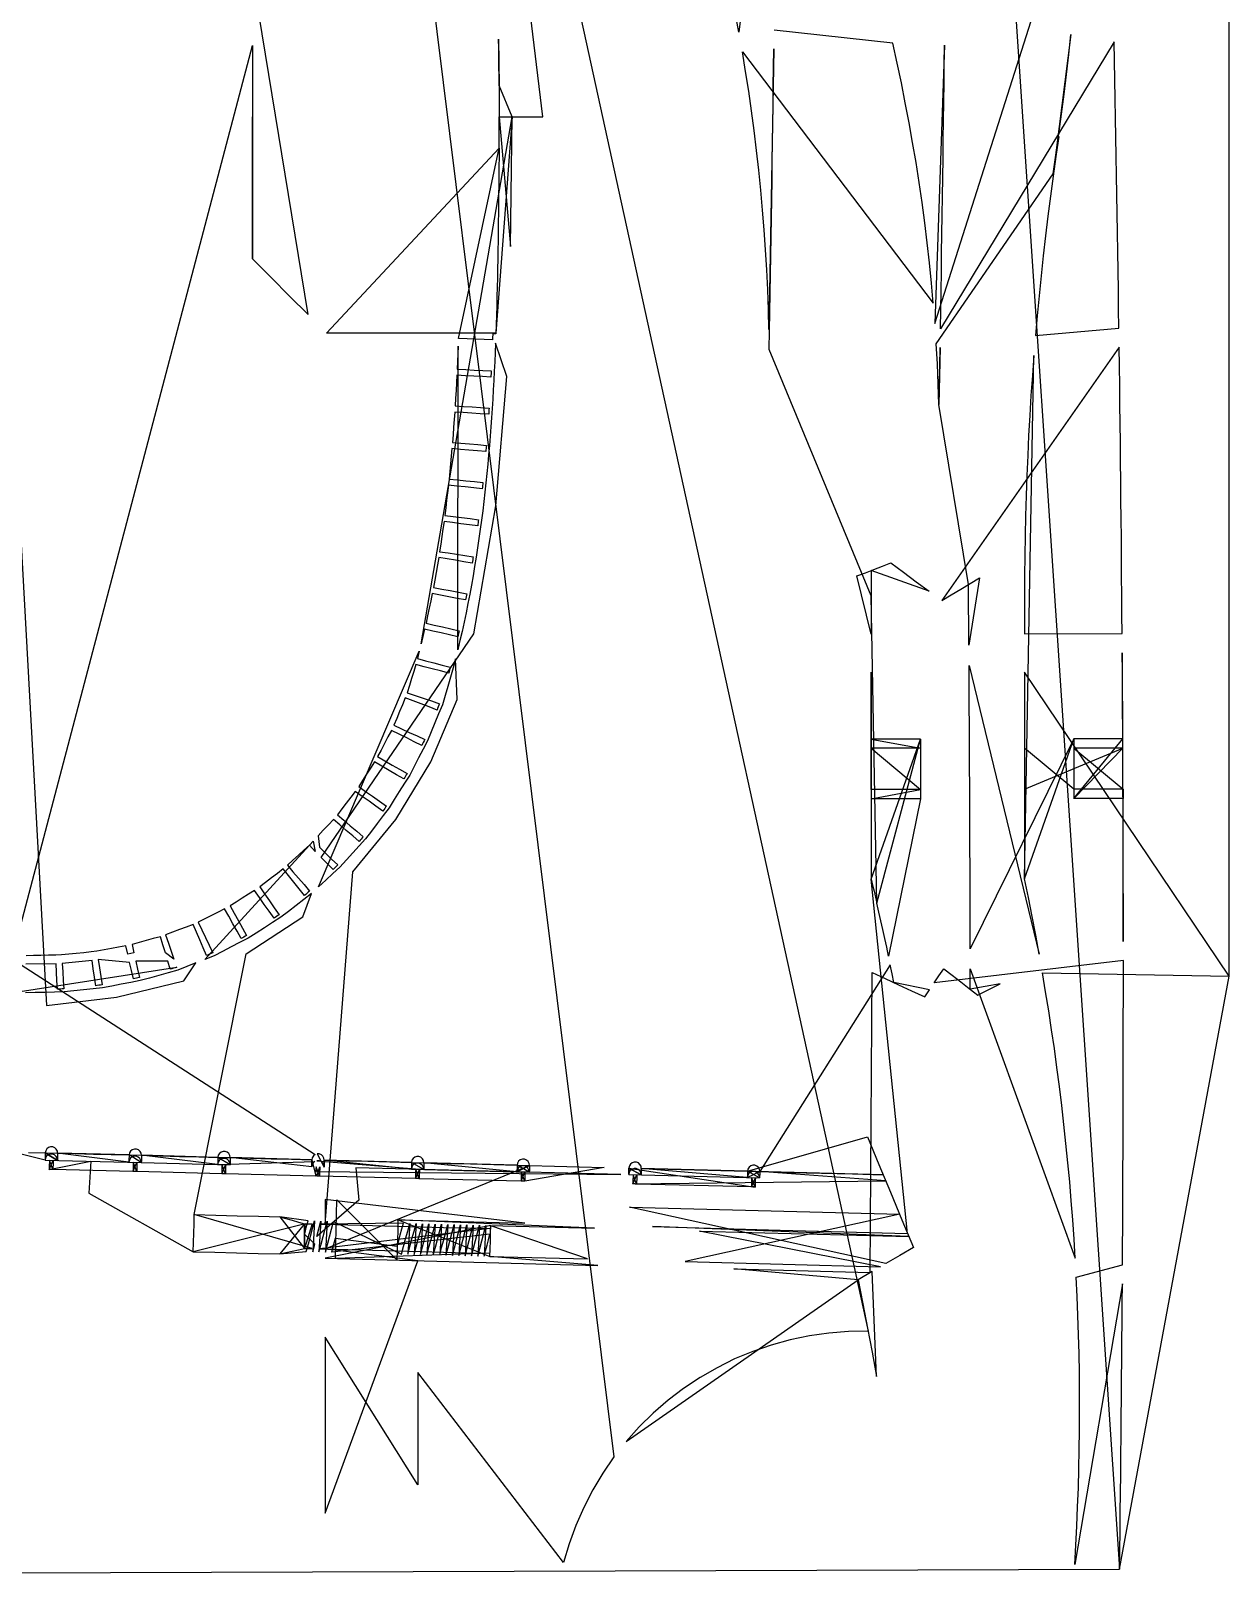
# Model space of a CAD drawing. Header units: metres. Extents: x 0 to 398, y 0 to 500.
# Drawn here: x 203.7 to 397.6, y 0 to 249.8 of the extents above; entities that cross this region are included whole.
import ezdxf

# ---------------------------------------------------------------- set-up
doc = ezdxf.new("R2010")
doc.units = ezdxf.units.M

msp = doc.modelspace()

# ---------------------------------------------------------------- linework, layer by layer
at = {"layer": 'BODY_OUTLINE', "color": 1}
msp.add_lwpolyline([(397.57, 96.87), (397.57, 499.6), (110.63, 499.6), (3.5, 469.86), (0, 409.86), (0, 61.95), (1.53, 22.27), (2.41, 7.13), (85.91, 0), (379.85, 0.97)], close=True, dxfattribs=at)
at = {"layer": 'BODY_POINTS', "color": 7}
for points in [[(347.62, 483.1), (379.85, 0.97), (379.89, 4.05), (379.93, 7.13), (379.96, 10.2), (380, 13.28), (380.03, 16.35), (380.06, 19.43), (380.09, 22.51), (380.12, 25.58), (380.15, 28.66), (380.18, 31.74), (380.2, 34.81), (380.23, 37.89), (380.25, 40.97), (380.27, 44.04), (380.29, 47.12), (372.6, 1.74), (372.77, 4.83), (372.93, 7.93), (373.06, 11.02), (373.17, 14.12), (373.26, 17.21), (373.32, 20.31), (373.36, 23.41), (373.38, 26.5), (373.37, 29.6), (373.34, 32.7), (373.29, 35.8), (373.21, 38.89), (373.11, 41.99), (372.99, 45.09), (372.84, 48.18), (380.31, 50.2), (380.33, 53.27), (380.35, 56.35), (380.36, 59.42), (380.38, 62.5), (380.39, 65.58), (380.4, 68.65), (380.42, 71.73), (380.42, 74.81), (380.43, 77.88), (380.44, 80.96), (380.45, 84.04), (380.45, 87.11), (380.45, 90.19), (380.46, 93.27), (380.46, 96.34), (380.46, 99.42), (349.86, 95.81), (350.62, 96.95), (351.38, 98.1), (351.38, 98.1), (352.76, 97.03), (354.13, 95.96), (355.51, 94.89), (356.88, 93.82), (356.88, 93.82), (357.8, 94.28), (358.71, 94.74), (359.63, 95.2), (360.54, 95.65), (355.66, 94.77), (355.66, 98.05), (372.67, 51.27), (372.48, 54.36), (372.27, 57.45), (372.03, 60.54), (371.77, 63.63), (371.48, 66.71), (371.17, 69.8), (370.84, 72.88), (370.49, 75.95), (370.11, 79.03), (369.71, 82.1), (369.29, 85.17), (368.84, 88.23), (368.38, 91.3), (367.88, 94.35), (367.37, 97.41), (397.57, 96.87), (364.45, 146.09), (364.45, 139.93), (364.45, 133.77), (364.45, 127.11), (364.45, 123.49), (364.45, 119.86), (364.45, 116.24), (364.45, 112.62), (372.45, 135.26), (372.45, 133.22), (372.45, 131.18), (372.45, 129.15), (372.45, 127.11), (372.45, 127.11), (372.45, 126.74), (372.45, 126.36), (372.45, 125.99), (372.45, 125.62), (380.37, 133.77), (378.39, 133.77), (376.41, 133.77), (374.43, 133.77), (372.45, 133.77), (380.4, 127.11), (378.41, 127.11), (376.43, 127.11), (374.44, 127.11), (372.45, 127.11), (364.45, 133.77), (364.45, 132.1), (364.45, 130.44), (364.45, 128.77), (364.45, 127.11), (380.37, 133.77), (380.35, 136.86), (380.34, 139.95), (380.32, 143.04), (380.3, 146.13), (380.28, 149.21), (380.45, 102.5), (380.45, 105.57), (380.45, 108.65), (380.44, 111.73), (380.44, 114.8), (380.43, 117.88), (380.42, 120.96), (380.41, 124.03), (380.4, 127.11), (380.4, 125.62), (378.42, 125.62), (376.43, 125.62), (374.44, 125.62), (372.45, 125.62), (380.36, 135.26), (378.38, 135.26), (376.41, 135.26), (374.43, 135.26), (372.45, 135.26), (355.65, 101.32), (355.65, 104.59), (355.65, 107.87), (355.64, 111.14), (355.64, 114.41), (355.63, 117.69), (355.62, 120.96), (355.61, 124.23), (355.59, 127.5), (355.58, 130.78), (355.57, 134.05), (355.55, 137.32), (355.53, 140.6), (355.51, 143.87), (355.49, 147.14), (366.83, 100.46), (366.27, 103.51), (365.69, 106.55), (365.08, 109.59), (364.45, 112.62), (365.97, 197.27), (365.73, 194.04), (365.5, 190.8), (365.31, 187.57), (365.13, 184.33), (364.97, 181.09), (364.83, 177.85), (364.72, 174.61), (364.62, 171.37), (364.55, 168.13), (364.5, 164.89), (364.46, 161.65), (364.45, 158.4), (364.45, 158.4), (364.45, 152.25), (380.26, 152.3), (380.23, 155.39), (380.21, 158.48), (380.18, 161.57), (380.16, 164.66), (380.13, 167.75), (380.1, 170.84), (380.07, 173.93), (380.04, 177.01), (380, 180.1), (379.97, 183.19), (379.93, 186.28), (379.9, 189.37), (379.86, 192.46), (379.82, 195.55), (379.78, 198.64), (351.08, 157.65), (351.08, 157.65), (352.6, 158.56), (354.13, 159.48), (355.66, 160.39), (357.18, 161.31), (355.47, 150.42), (355.44, 153.69), (355.42, 156.96), (355.39, 160.24), (350.62, 189.38), (350.68, 192.44), (350.74, 195.5), (350.79, 198.56), (350.62, 189.38), (350.51, 192.65), (350.36, 195.93), (350.17, 199.2), (369.1, 226.7), (369.57, 229.91), (370.02, 233.12), (370.45, 236.33), (370.86, 239.55), (371.25, 242.77), (371.62, 245.99), (371.96, 249.21), (369.1, 226.7), (369.33, 228.2), (369.55, 229.7), (369.78, 231.2), (370, 232.7), (370, 232.7), (369.53, 229.49), (369.08, 226.28), (368.65, 223.06), (368.24, 219.85), (367.86, 216.63), (367.49, 213.41), (367.14, 210.18), (366.82, 206.96), (366.51, 203.73), (366.23, 200.5), (379.74, 201.72), (379.69, 204.81), (379.65, 207.9), (379.6, 210.99), (379.56, 214.08), (379.51, 217.17), (379.46, 220.26), (379.41, 223.34), (379.36, 226.43), (379.3, 229.52), (379.25, 232.61), (379.19, 235.7), (379.14, 238.79), (379.08, 241.87), (379.02, 244.96), (378.96, 248.05), (350.85, 201.62), (350.9, 204.68), (350.95, 207.73), (351, 210.79), (351.05, 213.85), (351.1, 216.91), (351.15, 219.97), (351.19, 223.03), (351.24, 226.09), (351.28, 229.15), (351.32, 232.21), (351.37, 235.27), (351.41, 238.33), (351.44, 241.39), (351.48, 244.45), (351.52, 247.51), (349.95, 202.47), (377.65, 289.6)], [(186.44, 450.47), (206.17, 92.14), (217.51, 93.48), (217.51, 93.48), (228.41, 96.11), (230.36, 99.03), (228.9, 98.45), (227.43, 97.88), (227.43, 97.88), (225.9, 97.45), (224.38, 97.02), (222.86, 96.59), (221.33, 96.17), (221.33, 96.17), (219.82, 95.87), (218.3, 95.58), (216.79, 95.29), (215.27, 95), (215.27, 95), (213.72, 94.83), (212.16, 94.67), (210.6, 94.51), (209.04, 94.34), (209.04, 94.34), (207.48, 94.31), (205.92, 94.27), (204.36, 94.24), (202.8, 94.2)], [(253.56, 430.58), (339.14, 39.45), (335.96, 39.4), (332.8, 39.15), (329.65, 38.71), (326.54, 38.06), (323.48, 37.22), (320.48, 36.18), (317.55, 34.96), (314.7, 33.55), (311.95, 31.97), (309.3, 30.21), (306.77, 28.29), (304.37, 26.21), (302.11, 23.98), (299.99, 21.62), (337.55, 47.79), (338.29, 43.88), (339.04, 39.97), (339.78, 36.05), (340.53, 32.14), (339.78, 49.1), (337.55, 47.79), (317.44, 49.52), (339.5, 48.94), (339.78, 97.49), (341.92, 96.49), (344.05, 95.5), (346.19, 94.51), (348.33, 93.52), (348.33, 93.52), (349.09, 94.66), (343.29, 95.85), (343.02, 97.28), (342.74, 98.71), (321.62, 65.29), (321.57, 65.63), (321.41, 65.93), (321.15, 66.16), (320.82, 66.29), (320.48, 66.3), (320.15, 66.19), (319.88, 65.97), (319.69, 65.68), (319.63, 65.34), (302.45, 65.79), (302.4, 66.13), (302.23, 66.44), (301.97, 66.67), (301.65, 66.79), (301.3, 66.8), (300.97, 66.69), (300.7, 66.48), (300.52, 66.18), (300.45, 65.84), (302.42, 64.74), (302.37, 65.08), (302.2, 65.39), (301.94, 65.62), (301.62, 65.75), (301.27, 65.75), (300.94, 65.64), (300.67, 65.43), (300.49, 65.13), (300.42, 64.79), (321.6, 64.26), (321.55, 64.61), (321.38, 64.91), (321.12, 65.14), (320.8, 65.27), (320.45, 65.28), (320.12, 65.17), (319.85, 64.95), (319.67, 64.65), (319.6, 64.31), (321.62, 65.29), (321.62, 65.03), (321.61, 64.77), (321.6, 64.52), (321.6, 64.26), (319.63, 65.34), (319.62, 65.08), (319.61, 64.83), (319.61, 64.57), (319.6, 64.31), (302.45, 65.79), (302.44, 65.53), (302.44, 65.26), (302.43, 65), (302.42, 64.74), (300.45, 65.84), (300.44, 65.58), (300.44, 65.31), (300.43, 65.05), (300.42, 64.79), (300.45, 65.84), (320.86, 62.78), (320.71, 62.79), (320.56, 62.79), (320.41, 62.79), (320.26, 62.8), (320.9, 64.28), (320.89, 63.91), (320.88, 63.53), (320.87, 63.16), (320.86, 62.78), (320.3, 64.3), (320.29, 63.92), (320.28, 63.55), (320.27, 63.17), (320.26, 62.8), (301.68, 63.26), (301.53, 63.26), (301.38, 63.27), (301.23, 63.27), (301.08, 63.27), (301.72, 64.76), (301.71, 64.38), (301.7, 64.01), (301.69, 63.63), (301.68, 63.26), (301.12, 64.77), (301.11, 64.4), (301.1, 64.02), (301.09, 63.65), (301.08, 63.27), (342.02, 63.76), (321.62, 65.29), (326.62, 65.15), (331.61, 65.02), (336.6, 64.89), (341.6, 64.76), (302.45, 65.79), (306.74, 65.68), (311.04, 65.56), (315.33, 65.45), (319.63, 65.34), (339.04, 70.91), (340.9, 66.43), (342.77, 61.96), (344.63, 57.49), (346.49, 53.01), (346.49, 53.01), (344.26, 51.71), (342.02, 50.4), (300.51, 59.5), (344.26, 58.37), (309.55, 50.72), (325.35, 50.31), (341.14, 49.89), (311.86, 55.66), (328.81, 55.22), (345.76, 54.77), (304.25, 56.37), (324.9, 55.82), (345.55, 55.28), (339.65, 112.6), (339.88, 111.62), (340.11, 110.64), (340.34, 109.66), (340.58, 108.68), (347.65, 135.24), (345.65, 135.24), (343.65, 135.24), (341.65, 135.24), (339.65, 135.24), (347.65, 133.75), (345.65, 133.75), (343.65, 133.75), (341.65, 133.75), (339.65, 133.75), (347.65, 127.09), (345.65, 127.09), (343.65, 127.09), (341.65, 127.09), (339.65, 127.09), (339.65, 146.07), (339.65, 139.91), (339.65, 133.75), (339.65, 127.09), (339.65, 123.47), (339.65, 119.85), (339.65, 116.22), (339.65, 112.6), (347.65, 135.24), (347.65, 133.2), (347.65, 131.17), (347.65, 129.13), (347.65, 127.09), (347.65, 125.6), (345.65, 125.6), (343.65, 125.6), (341.65, 125.6), (339.65, 125.6), (347.65, 127.09), (347.65, 126.72), (347.65, 126.35), (347.65, 125.97), (347.65, 125.6), (342.45, 100.14), (342.16, 101.57), (341.85, 102.99), (341.54, 104.42), (341.23, 105.84), (340.9, 107.26), (340.58, 108.68), (339.65, 158.39), (339.65, 152.23), (337.34, 161.62), (338.71, 162.15), (340.08, 162.68), (341.46, 163.22), (342.83, 163.75), (342.83, 163.75), (344.89, 162.23), (346.95, 160.7), (349.02, 159.17), (339.67, 162.52), (339.67, 162.06), (339.66, 161.6), (339.66, 161.15), (339.66, 160.69), (339.66, 160.23), (339.65, 159.77), (339.65, 159.31), (339.65, 158.85), (339.65, 158.39), (323.14, 198.24), (323.14, 198.24), (323.2, 201.28), (323.25, 204.32), (323.31, 207.36), (323.36, 210.4), (323.41, 213.45), (323.46, 216.49), (323.51, 219.53), (323.56, 222.57), (323.6, 225.61), (323.65, 228.65), (323.69, 231.69), (323.73, 234.73), (323.77, 237.77), (323.81, 240.81), (323.85, 243.85), (323.89, 246.89), (323.1, 201.47), (323.01, 204.7), (322.9, 207.93), (322.75, 211.15), (322.56, 214.38), (322.34, 217.6), (322.08, 220.82), (321.79, 224.03), (321.47, 227.25), (321.11, 230.45), (320.72, 233.66), (320.29, 236.86), (319.83, 240.06), (319.33, 243.25), (318.8, 246.43), (349.69, 205.74), (349.4, 209), (349.07, 212.26), (348.71, 215.52), (348.31, 218.77), (347.88, 222.02), (347.41, 225.26), (346.9, 228.5), (346.36, 231.73), (345.78, 234.95), (345.17, 238.17), (344.53, 241.39), (343.85, 244.59), (343.13, 247.79), (323.93, 249.93)], [(248.87, 414.76), (298.02, 19.12), (296.22, 16.51), (294.59, 13.79), (293.13, 10.96), (291.86, 8.05), (290.77, 5.07), (289.87, 2.02), (266.27, 32.75), (266.27, 14.63), (251.27, 38.51), (251.27, 24.25), (251.27, 10), (266.27, 50.86), (251.27, 52.76), (284.35, 66.26), (284.3, 66.6), (284.13, 66.91), (283.87, 67.14), (283.55, 67.27), (283.2, 67.28), (282.87, 67.17), (282.6, 66.95), (282.42, 66.65), (282.35, 66.31), (267.27, 66.71), (267.22, 67.05), (267.05, 67.36), (266.79, 67.59), (266.47, 67.71), (266.12, 67.72), (265.79, 67.61), (265.52, 67.4), (265.34, 67.1), (265.27, 66.76), (251.14, 67.13), (251.09, 67.47), (250.93, 67.78), (250.67, 68.01), (250.34, 68.14), (250, 68.15), (251.11, 66.01), (251.06, 66.36), (250.9, 66.66), (250.64, 66.89), (250.31, 67.02), (249.96, 67.03), (267.24, 65.61), (267.19, 65.96), (267.02, 66.26), (266.76, 66.49), (266.44, 66.62), (266.09, 66.63), (265.76, 66.52), (265.49, 66.3), (265.31, 66), (265.24, 65.66), (284.32, 65.19), (284.27, 65.53), (284.1, 65.84), (283.84, 66.07), (283.52, 66.19), (283.17, 66.2), (282.84, 66.09), (282.57, 65.88), (282.39, 65.58), (282.32, 65.24), (284.35, 66.26), (284.34, 65.99), (284.34, 65.73), (284.33, 65.46), (284.32, 65.19), (282.35, 66.31), (282.34, 66.05), (282.34, 65.78), (282.33, 65.51), (282.32, 65.24), (267.27, 66.71), (267.26, 66.43), (267.25, 66.16), (267.25, 65.89), (267.24, 65.61), (265.27, 66.76), (265.26, 66.49), (265.25, 66.21), (265.25, 65.94), (265.24, 65.66), (251.14, 67.13), (251.14, 66.85), (251.13, 66.57), (251.12, 66.29), (251.11, 66.01), (251.14, 67.13), (254.67, 67.04), (258.21, 66.95), (261.74, 66.85), (265.27, 66.76), (267.27, 66.71), (271.04, 66.61), (274.81, 66.51), (278.58, 66.41), (282.35, 66.31), (284.35, 66.26), (288.38, 66.16), (292.4, 66.05), (296.42, 65.95), (283.58, 63.71), (283.43, 63.71), (283.28, 63.71), (283.13, 63.72), (282.98, 63.72), (283.62, 65.21), (283.61, 64.83), (283.6, 64.46), (283.59, 64.08), (283.58, 63.71), (283.02, 65.22), (283.01, 64.85), (283, 64.47), (282.99, 64.1), (282.98, 63.72), (266.5, 64.13), (266.35, 64.14), (266.2, 64.14), (266.05, 64.14), (265.9, 64.15), (266.54, 65.63), (266.53, 65.26), (266.52, 64.88), (266.51, 64.51), (266.5, 64.13), (265.94, 65.65), (265.93, 65.27), (265.92, 64.9), (265.91, 64.52), (265.9, 64.15), (250.37, 64.53), (250.22, 64.54), (250.07, 64.54), (249.92, 64.54), (250.41, 66.03), (250.4, 65.66), (250.39, 65.28), (250.38, 64.91), (250.37, 64.53), (249.81, 66.05), (249.8, 65.67), (249.79, 65.3), (299.14, 64.82), (256.27, 65.89), (256.76, 60.63), (249.93, 54.79), (250.26, 56.04), (250.58, 57.28), (250.29, 52.28), (250.62, 53.52), (250.95, 54.77), (251.28, 56.01), (251.61, 57.25), (251.32, 52.26), (251.65, 53.5), (251.98, 54.74), (252.31, 55.98), (252.64, 57.22), (263.65, 51.93), (263.98, 53.17), (264.31, 54.42), (264.64, 55.66), (264.97, 56.9), (264.68, 51.9), (265.01, 53.15), (265.34, 54.39), (265.67, 55.63), (266, 56.87), (265.71, 51.88), (266.03, 53.12), (266.36, 54.36), (266.69, 55.6), (267.02, 56.84), (266.73, 51.85), (267.06, 53.09), (267.39, 54.33), (267.72, 55.58), (268.05, 56.82), (267.76, 51.82), (268.09, 53.07), (268.42, 54.31), (268.75, 55.55), (269.08, 56.79), (268.79, 51.8), (269.12, 53.04), (269.45, 54.28), (269.78, 55.52), (270.11, 56.76), (269.82, 51.77), (270.14, 53.01), (270.47, 54.25), (270.8, 55.49), (271.13, 56.74), (270.84, 51.74), (271.17, 52.98), (271.5, 54.23), (271.83, 55.47), (272.16, 56.71), (271.87, 51.72), (272.2, 52.96), (272.53, 54.2), (272.86, 55.44), (273.19, 56.68), (272.9, 51.69), (273.23, 52.93), (273.56, 54.17), (273.89, 55.41), (274.22, 56.66), (273.92, 51.66), (274.25, 52.9), (274.58, 54.14), (274.91, 55.39), (275.24, 56.63), (274.95, 51.63), (275.28, 52.88), (275.61, 54.12), (275.94, 55.36), (276.27, 56.6), (275.98, 51.61), (276.31, 52.85), (276.64, 54.09), (276.97, 55.33), (277.3, 56.57), (277.01, 51.58), (277.24, 52.47), (277.48, 53.36), (277.71, 54.25), (277.95, 55.14), (252.35, 52.23), (252.5, 52.8), (252.65, 53.36), (252.8, 53.93), (252.95, 54.5), (262.95, 53.19), (263.2, 54.13), (263.45, 55.06), (263.69, 55.99), (263.94, 56.93), (250.45, 56.78), (251.7, 56.75), (252.95, 56.71), (262.95, 56.45), (266.7, 56.35), (270.45, 56.25), (274.2, 56.16), (277.95, 56.06), (250.45, 52.78), (251.7, 52.75), (252.95, 52.71), (262.95, 52.45), (266.7, 52.35), (270.45, 52.25), (274.2, 52.15), (277.95, 52.06), (252.95, 51.21), (253.01, 53.59), (253.08, 55.96), (253.14, 58.34), (253.2, 60.71), (262.95, 50.95), (262.99, 52.57), (263.04, 54.2), (263.08, 55.82), (263.12, 57.45), (277.95, 51.56), (277.98, 52.8), (278.02, 54.05), (278.05, 55.3), (278.08, 56.55), (251.27, 51.26), (273.33, 50.68), (295.39, 50.1), (277.95, 51.56), (293.75, 51.14), (277.95, 56.56), (294.9, 56.11), (262.95, 57.45), (283.6, 56.91), (251.27, 60.77), (251.27, 59.77), (251.27, 58.76), (251.27, 57.76), (251.27, 56.76), (255.77, 113.77), (262.71, 122.21), (268.37, 131.57), (272.63, 141.66), (272.38, 148.22), (272.02, 146.75), (272.02, 146.75), (271.58, 145.26), (271.13, 143.77), (270.69, 142.28), (270.25, 140.79), (270.25, 140.79), (269.65, 139.34), (269.05, 137.89), (268.45, 136.43), (267.86, 134.98), (267.86, 134.98), (267.13, 133.59), (266.41, 132.2), (265.69, 130.8), (264.97, 129.41), (264.97, 129.41), (264.13, 128.09), (263.29, 126.76), (262.46, 125.44), (261.62, 124.11), (261.62, 124.11), (260.67, 122.86), (259.72, 121.61), (258.78, 120.36), (257.83, 119.12), (257.83, 119.12), (256.79, 117.97), (255.75, 116.83), (254.72, 115.68), (253.68, 114.54), (253.68, 114.54), (252.53, 113.47), (251.38, 112.4), (250.23, 111.33), (266.51, 149.46), (266.22, 148.27), (266.22, 148.27), (267.55, 147.92), (268.88, 147.57), (270.21, 147.22), (271.54, 146.87), (271.54, 146.87), (271.47, 146.63), (271.41, 146.39), (271.35, 146.15), (271.28, 145.91), (271.28, 145.91), (269.95, 146.26), (268.62, 146.61), (267.29, 146.95), (265.96, 147.3), (265.96, 147.3), (265.62, 146.16), (265.27, 145.02), (264.92, 143.88), (264.57, 142.74), (264.57, 142.74), (265.87, 142.29), (267.17, 141.85), (268.47, 141.4), (269.77, 140.95), (269.77, 140.95), (269.68, 140.7), (269.58, 140.45), (269.49, 140.19), (269.39, 139.94), (269.39, 139.94), (268.11, 140.43), (266.82, 140.92), (265.54, 141.41), (264.26, 141.9), (264.26, 141.9), (263.79, 140.79), (263.33, 139.68), (262.86, 138.58), (262.4, 137.47), (262.4, 137.47), (263.65, 136.9), (264.9, 136.33), (266.15, 135.76), (267.4, 135.19), (267.4, 135.19), (267.29, 134.95), (267.17, 134.7), (267.06, 134.46), (266.94, 134.21), (266.94, 134.21), (265.71, 134.82), (264.48, 135.43), (263.24, 136.04), (262.01, 136.65), (262.01, 136.65), (261.45, 135.59), (260.89, 134.53), (260.33, 133.46), (259.77, 132.4), (259.77, 132.4), (260.96, 131.72), (262.15, 131.03), (263.34, 130.35), (264.54, 129.66), (264.54, 129.66), (264.41, 129.44), (264.29, 129.23), (264.16, 129.01), (264.04, 128.79), (264.04, 128.79), (262.85, 129.48), (261.65, 130.16), (260.46, 130.85), (259.27, 131.54), (259.27, 131.54), (258.63, 130.54), (257.99, 129.55), (257.35, 128.56), (256.72, 127.57), (256.72, 127.57), (257.84, 126.78), (258.96, 125.99), (260.09, 125.19), (261.21, 124.4), (261.21, 124.4), (261.07, 124.2), (260.92, 123.99), (260.78, 123.79), (260.63, 123.58), (260.63, 123.58), (259.51, 124.38), (258.39, 125.17), (257.26, 125.96), (256.14, 126.75), (256.14, 126.75), (255.42, 125.82), (254.7, 124.88), (253.99, 123.95), (253.27, 123.01), (253.27, 123.01), (254.31, 122.12), (255.36, 121.23), (256.4, 120.33), (257.45, 119.44), (257.45, 119.44), (257.29, 119.25), (257.12, 119.06), (256.96, 118.87), (256.8, 118.68), (256.8, 118.68), (255.75, 119.57), (254.71, 120.47), (253.66, 121.36), (252.62, 122.25), (252.62, 122.25), (251.81, 121.37), (250.99, 120.48), (250.18, 119.6), (250.36, 117.75), (251.35, 116.8), (252.33, 115.84), (253.32, 114.88), (253.32, 114.88), (253.13, 114.69), (252.94, 114.5), (252.75, 114.31), (252.56, 114.12), (252.56, 114.12), (251.6, 115.11), (250.64, 116.1), (275.37, 152.27), (275.37, 152.27), (278.92, 172.98), (280.66, 193.9), (278.85, 199.29), (278.78, 197.78), (278.72, 196.27), (278.66, 194.77), (278.66, 194.77), (278.57, 193.26), (278.49, 191.75), (278.4, 190.25), (278.31, 188.74), (278.31, 188.74), (278.2, 187.23), (278.09, 185.73), (277.98, 184.22), (277.87, 182.71), (277.87, 182.71), (277.73, 181.21), (277.59, 179.7), (277.45, 178.19), (277.3, 176.69), (277.3, 176.69), (277.13, 175.18), (276.95, 173.68), (276.78, 172.17), (276.6, 170.67), (276.6, 170.67), (276.38, 169.17), (276.17, 167.67), (275.96, 166.17), (275.74, 164.67), (275.74, 164.67), (275.48, 163.16), (275.22, 161.66), (274.97, 160.16), (274.71, 158.66), (274.71, 158.66), (274.4, 157.16), (274.09, 155.66), (273.77, 154.16), (273.46, 152.66), (273.46, 152.66), (273.1, 151.18), (272.74, 149.7), (272.82, 198.8), (272.77, 197.56), (272.72, 196.32), (272.66, 195.08), (272.66, 195.08), (274.04, 195.01), (275.41, 194.94), (276.78, 194.87), (278.16, 194.79), (278.16, 194.79), (278.14, 194.55), (278.13, 194.3), (278.12, 194.05), (278.1, 193.8), (278.1, 193.8), (276.73, 193.87), (275.36, 193.94), (273.99, 194.01), (272.61, 194.08), (272.61, 194.08), (272.54, 192.85), (272.47, 191.61), (272.4, 190.38), (272.33, 189.14), (272.33, 189.14), (273.7, 189.05), (275.07, 188.96), (276.44, 188.87), (277.82, 188.77), (277.82, 188.77), (277.8, 188.52), (277.78, 188.28), (277.77, 188.03), (277.75, 187.78), (277.75, 187.78), (276.38, 187.87), (275.01, 187.96), (273.63, 188.05), (272.26, 188.14), (272.26, 188.14), (272.17, 186.91), (272.08, 185.68), (271.98, 184.45), (271.89, 183.21), (271.89, 183.21), (273.26, 183.1), (274.63, 182.98), (276, 182.87), (277.37, 182.75), (277.37, 182.75), (277.35, 182.5), (277.33, 182.26), (277.31, 182.01), (277.29, 181.76), (277.29, 181.76), (275.92, 181.87), (274.55, 181.99), (273.18, 182.1), (271.81, 182.22), (271.81, 182.22), (271.69, 180.99), (271.57, 179.76), (271.45, 178.53), (271.34, 177.3), (271.34, 177.3), (272.7, 177.16), (274.07, 177.02), (275.44, 176.88), (276.81, 176.74), (276.81, 176.74), (276.78, 176.49), (276.75, 176.24), (276.73, 175.99), (276.7, 175.74), (276.7, 175.74), (275.34, 175.89), (273.97, 176.03), (272.6, 176.17), (271.23, 176.31), (271.23, 176.31), (271.09, 175.08), (270.94, 173.86), (270.79, 172.64), (270.65, 171.41), (270.65, 171.41), (272.01, 171.24), (273.37, 171.07), (274.74, 170.9), (276.1, 170.73), (276.1, 170.73), (276.07, 170.48), (276.04, 170.24), (276.01, 169.99), (275.98, 169.74), (275.98, 169.74), (274.62, 169.91), (273.25, 170.08), (271.89, 170.25), (270.52, 170.42), (270.52, 170.42), (270.34, 169.2), (270.16, 167.99), (269.99, 166.77), (269.81, 165.55), (269.81, 165.55), (271.17, 165.35), (272.53, 165.14), (273.89, 164.94), (275.25, 164.74), (275.25, 164.74), (275.21, 164.48), (275.17, 164.22), (275.13, 163.96), (275.09, 163.7), (275.09, 163.7), (273.73, 163.93), (272.37, 164.16), (271.02, 164.39), (269.66, 164.62), (269.66, 164.62), (269.45, 163.4), (269.23, 162.18), (269.02, 160.96), (268.8, 159.74), (268.8, 159.74), (270.16, 159.49), (271.51, 159.25), (272.86, 159), (274.22, 158.75), (274.22, 158.75), (274.17, 158.5), (274.12, 158.24), (274.07, 157.99), (274.02, 157.74), (274.02, 157.74), (272.67, 158), (271.32, 158.27), (269.97, 158.53), (268.62, 158.8), (268.62, 158.8), (268.37, 157.6), (268.12, 156.4), (267.87, 155.2), (267.61, 154), (267.61, 154), (268.95, 153.69), (270.3, 153.39), (271.64, 153.08), (272.98, 152.77), (272.98, 152.77), (272.92, 152.53), (272.86, 152.29), (272.81, 152.04), (272.75, 151.8), (272.75, 151.8), (271.41, 152.11), (270.07, 152.41), (268.73, 152.72), (267.39, 153.03), (267.39, 153.03), (267.1, 151.84), (266.81, 150.65), (281.53, 235.91), (279.45, 240.96), (279.43, 242.46), (279.41, 243.96), (279.4, 245.46), (279.38, 246.97), (279.38, 246.97), (279.36, 248.46), (279.45, 240.96), (279.45, 239.7), (279.45, 238.43), (279.45, 237.17), (279.45, 235.91), (281.28, 214.91), (281.53, 235.91), (278.91, 200.91), (272.07, 200.91), (265.22, 200.91), (258.38, 200.91), (251.53, 200.91), (251.53, 200.91), (279.45, 230.85), (279.43, 229.35), (279.41, 227.85), (279.4, 226.35), (279.38, 224.85), (279.38, 224.85), (279.36, 223.35), (279.35, 221.85), (279.33, 220.35), (279.31, 218.86), (279.31, 218.86), (279.28, 217.35), (279.26, 215.85), (279.23, 214.35), (279.21, 212.84), (279.21, 212.84), (279.18, 211.34), (279.15, 209.85), (279.12, 208.35), (279.09, 206.85), (279.09, 206.85), (279.05, 205.33), (279, 203.82), (278.96, 202.31), (278.91, 200.79), (278.91, 200.79), (278.41, 200.81), (278.4, 200.56), (278.39, 200.32), (278.38, 200.07), (278.37, 199.82), (278.37, 199.82), (277, 199.87), (275.62, 199.93), (274.25, 199.98), (272.87, 200.04), (272.87, 200.04), (279.45, 230.85), (279.45, 232.12), (279.45, 233.38), (279.45, 234.64), (279.45, 235.91), (286.53, 235.91), (278.92, 298.83)], [(324.34, 298.59), (318.23, 249.61), (317.63, 252.78)], [(200.75, 100.29), (239.53, 247.41), (239.53, 241.66), (239.53, 235.91), (239.53, 212.91), (239.53, 218.66), (239.53, 224.41), (239.53, 230.16), (239.53, 235.91), (239.53, 212.91), (242.53, 209.91), (245.53, 206.91), (248.53, 203.91), (239.53, 258.91)], [(203.3, 68.38), (206, 68.31), (208, 68.26), (210.89, 68.19), (213.78, 68.11), (216.67, 68.03), (219.56, 67.96), (221.56, 67.91), (224.65, 67.82), (227.74, 67.74), (230.83, 67.66), (233.92, 67.58), (235.92, 67.53), (239.23, 67.44), (242.53, 67.36), (245.84, 67.27), (249.14, 67.18), (249.77, 64.55), (249.78, 64.92), (249.77, 64.55), (235.16, 64.91), (235.01, 64.91), (234.86, 64.92), (234.71, 64.92), (234.56, 64.92), (235.19, 66.41), (235.18, 66.03), (235.17, 65.66), (235.16, 65.28), (235.16, 64.91), (234.59, 66.42), (234.58, 66.05), (234.57, 65.67), (234.57, 65.3), (234.56, 64.92), (220.79, 65.27), (220.64, 65.27), (220.49, 65.27), (220.34, 65.28), (220.19, 65.28), (220.83, 66.77), (220.82, 66.39), (220.81, 66.02), (220.8, 65.64), (220.79, 65.27), (220.23, 66.78), (220.22, 66.41), (220.21, 66.03), (220.2, 65.66), (220.19, 65.28), (207.23, 65.6), (207.08, 65.61), (206.93, 65.61), (206.78, 65.61), (206.63, 65.62), (207.27, 67.1), (207.26, 66.73), (207.25, 66.35), (207.24, 65.98), (207.23, 65.6), (206.67, 67.12), (206.66, 66.74), (206.65, 66.37), (206.64, 65.99), (206.63, 65.62), (213.39, 66.95), (213.02, 61.76), (229.95, 52.32), (233.45, 52.23), (236.95, 52.13), (240.45, 52.04), (243.95, 51.95), (248.24, 52.34), (248.57, 53.58), (248.9, 54.82), (249.23, 56.06), (249.56, 57.3), (249.27, 52.31), (249.6, 53.55), (247.95, 55.15), (248.1, 55.69), (248.24, 56.24), (248.38, 56.79), (248.53, 57.33), (243.95, 57.95), (244.95, 57.68), (245.95, 57.4), (246.95, 57.12), (247.95, 56.85), (243.95, 51.95), (244.95, 52.17), (245.95, 52.4), (246.95, 52.62), (247.95, 52.84), (247.95, 56.85), (249.2, 56.81), (247.95, 52.84), (249.2, 52.81), (230.11, 58.32), (233.57, 58.23), (237.03, 58.13), (240.49, 58.04), (243.95, 57.95), (247.95, 52.84), (247.98, 53.84), (248, 54.83), (248.03, 55.82), (248.05, 56.82), (229.95, 52.32), (229.99, 53.82), (230.03, 55.32), (230.07, 56.82), (230.11, 58.32), (238.5, 100.51), (247.66, 106.47), (249.08, 110.26), (249.08, 110.26), (247.84, 109.3), (246.6, 108.34), (245.36, 107.37), (244.12, 106.41), (244.12, 106.41), (242.79, 105.56), (241.47, 104.72), (240.14, 103.87), (238.82, 103.02), (238.82, 103.02), (237.44, 102.31), (236.06, 101.61), (234.68, 100.9), (233.3, 100.19), (233.3, 100.19), (231.83, 99.61), (249.37, 118.71), (249.37, 118.71), (249.69, 117.08), (248.73, 118.07), (248.73, 118.07), (247.84, 117.26), (246.96, 116.45), (246.07, 115.64), (245.19, 114.83), (245.19, 114.83), (246.08, 113.78), (246.97, 112.74), (247.87, 111.69), (248.76, 110.64), (248.76, 110.64), (248.55, 110.47), (248.35, 110.3), (248.14, 110.12), (247.94, 109.95), (247.94, 109.95), (247.08, 111.02), (246.22, 112.09), (245.36, 113.17), (244.5, 114.24), (244.5, 114.24), (243.55, 113.51), (242.59, 112.79), (241.64, 112.06), (240.69, 111.33), (240.69, 111.33), (241.47, 110.2), (242.26, 109.08), (243.05, 107.95), (243.83, 106.82), (243.83, 106.82), (243.63, 106.68), (243.42, 106.53), (243.22, 106.39), (243.01, 106.25), (243.01, 106.25), (242.23, 107.38), (241.44, 108.5), (240.65, 109.63), (239.87, 110.76), (239.87, 110.76), (238.87, 110.13), (237.88, 109.51), (236.89, 108.88), (235.9, 108.26), (235.9, 108.26), (236.57, 107.06), (237.24, 105.86), (237.9, 104.66), (238.57, 103.46), (238.57, 103.46), (238.36, 103.34), (238.14, 103.21), (237.92, 103.09), (237.7, 102.97), (237.7, 102.97), (237.03, 104.17), (236.36, 105.37), (235.69, 106.57), (235.02, 107.77), (235.02, 107.77), (233.96, 107.24), (232.89, 106.7), (231.82, 106.16), (230.75, 105.62), (230.75, 105.62), (231.33, 104.38), (231.92, 103.13), (232.5, 101.89), (233.09, 100.64), (233.09, 100.64), (232.84, 100.53), (232.59, 100.42), (232.34, 100.32), (232.09, 100.21), (232.09, 100.21), (231.55, 101.47), (231.01, 102.74), (230.47, 104), (229.93, 105.26), (229.93, 105.26), (228.82, 104.84), (227.7, 104.41), (226.59, 103.98), (225.47, 103.55), (225.47, 103.55), (225.92, 102.25), (226.37, 100.95), (226.82, 99.65), (225.43, 100.64), (225.03, 101.95), (224.63, 103.27), (224.63, 103.27), (223.48, 102.96), (222.33, 102.64), (221.18, 102.33), (220.03, 102.02), (220.03, 102.02), (220.33, 100.68), (219.35, 100.46), (219.05, 101.8), (219.05, 101.8), (217.87, 101.58), (216.69, 101.36), (215.51, 101.14), (214.32, 100.92), (214.32, 100.92), (213.4, 100.8), (213.4, 100.8), (212.21, 100.68), (211.02, 100.56), (209.83, 100.44), (208.63, 100.33), (208.63, 100.33), (207.7, 100.28), (207.7, 100.28), (206.5, 100.26), (205.3, 100.24), (204.1, 100.22), (202.9, 100.2)], [(201.91, 98.84), (249.67, 68.04), (249.39, 67.82), (249.21, 67.52), (249.14, 67.18), (235.92, 67.53), (235.87, 67.87), (235.71, 68.18), (235.45, 68.41), (235.12, 68.54), (234.78, 68.54), (234.45, 68.43), (234.18, 68.22), (233.99, 67.92), (233.92, 67.58), (221.56, 67.91), (221.51, 68.25), (221.34, 68.55), (221.08, 68.78), (220.76, 68.91), (220.41, 68.92), (220.08, 68.81), (219.81, 68.59), (219.63, 68.3), (219.56, 67.96), (208, 68.26), (207.95, 68.6), (207.78, 68.91), (207.52, 69.14), (207.2, 69.27), (206.85, 69.28), (206.52, 69.17), (206.25, 68.95), (206.07, 68.65), (206, 68.31), (207.97, 67.08), (207.92, 67.43), (207.75, 67.73), (207.49, 67.96), (207.17, 68.09), (206.82, 68.1), (206.49, 67.99), (206.22, 67.77), (206.04, 67.47), (205.97, 67.13), (221.53, 66.75), (221.48, 67.09), (221.31, 67.4), (221.05, 67.63), (220.73, 67.75), (220.38, 67.76), (220.05, 67.65), (219.78, 67.43), (219.6, 67.14), (219.53, 66.8), (235.89, 66.39), (235.84, 66.74), (235.68, 67.04), (235.42, 67.27), (235.09, 67.4), (234.75, 67.41), (234.42, 67.29), (234.14, 67.08), (233.96, 66.78), (233.89, 66.44), (249.64, 66.92), (249.36, 66.7), (249.18, 66.4), (249.11, 66.06), (249.14, 67.18), (249.14, 66.9), (249.13, 66.62), (249.12, 66.34), (249.11, 66.06), (235.92, 67.53), (235.92, 67.25), (235.91, 66.96), (235.9, 66.68), (235.89, 66.39), (233.92, 67.58), (233.92, 67.3), (233.91, 67.01), (233.9, 66.73), (233.89, 66.44), (221.56, 67.91), (221.55, 67.62), (221.54, 67.33), (221.54, 67.04), (221.53, 66.75), (219.56, 67.96), (219.55, 67.67), (219.54, 67.38), (219.54, 67.09), (219.53, 66.8), (208, 68.26), (207.99, 67.97), (207.99, 67.67), (207.98, 67.38), (207.97, 67.08), (206, 68.31), (205.99, 68.02), (205.99, 67.72), (205.98, 67.43), (205.97, 67.13), (200.6, 68.45)], [(201.24, 94.28), (227.26, 98.35), (227.26, 98.35), (227, 98.26), (226.75, 98.18), (226.49, 98.09), (226.23, 98), (226.23, 98), (225.83, 99.32), (220.63, 99.34), (220.93, 98), (221.23, 96.65), (221.23, 96.65), (220.98, 96.6), (220.74, 96.55), (220.49, 96.49), (220.25, 96.44), (220.25, 96.44), (219.95, 97.78), (219.65, 99.12), (214.54, 99.56), (214.76, 98.21), (214.98, 96.85), (215.19, 95.49), (215.19, 95.49), (214.93, 95.45), (214.67, 95.42), (214.41, 95.38), (214.15, 95.35), (214.15, 95.35), (213.96, 96.71), (213.77, 98.07), (213.59, 99.43), (208.73, 98.96), (208.82, 97.58), (208.91, 96.21), (209.01, 94.84), (209.01, 94.84), (208.74, 94.83), (208.48, 94.81), (208.22, 94.8), (207.96, 94.78), (207.96, 94.78), (207.89, 96.16), (207.83, 97.53), (207.77, 98.9), (202.87, 98.82)]]:
    msp.add_lwpolyline(points, dxfattribs=at)

doc.saveas('drawing.dxf')
